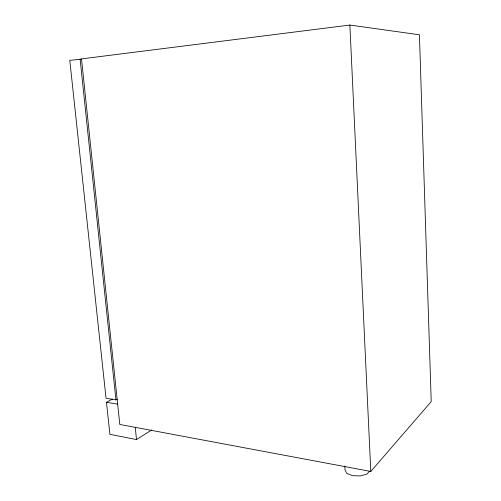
<?xml version="1.0" encoding="UTF-8"?>
<svg xmlns="http://www.w3.org/2000/svg" width="501" height="501" viewBox="0 0 501 501"><rect width="100%" height="100%" fill="white"/><g stroke="black" fill="none" stroke-linecap="round" stroke-linejoin="round"><path stroke-width="0.75" d="M370.796 471.447L431.217 401.62L419.431 34.782L349.873 25.05L81.506 58.893L119.795 424.453L370.796 471.447L349.873 25.05M369.394 471.272L366.989 474.04L360.344 475.95L352.554 475.674L346.698 473.332L345.014 469.875L344.807 466.03M112.537 399.009L106.469 402.272L109.907 434.323L136.497 439.565L151.722 429.964M81.669 59.112L69.783 60.37L106.037 398.232L115.919 399.886L117.29 399.14M106.469 402.272L117.672 404.182M80.11 59.068L115.919 399.886M135.257 427.347L136.497 439.565"/></g></svg>
